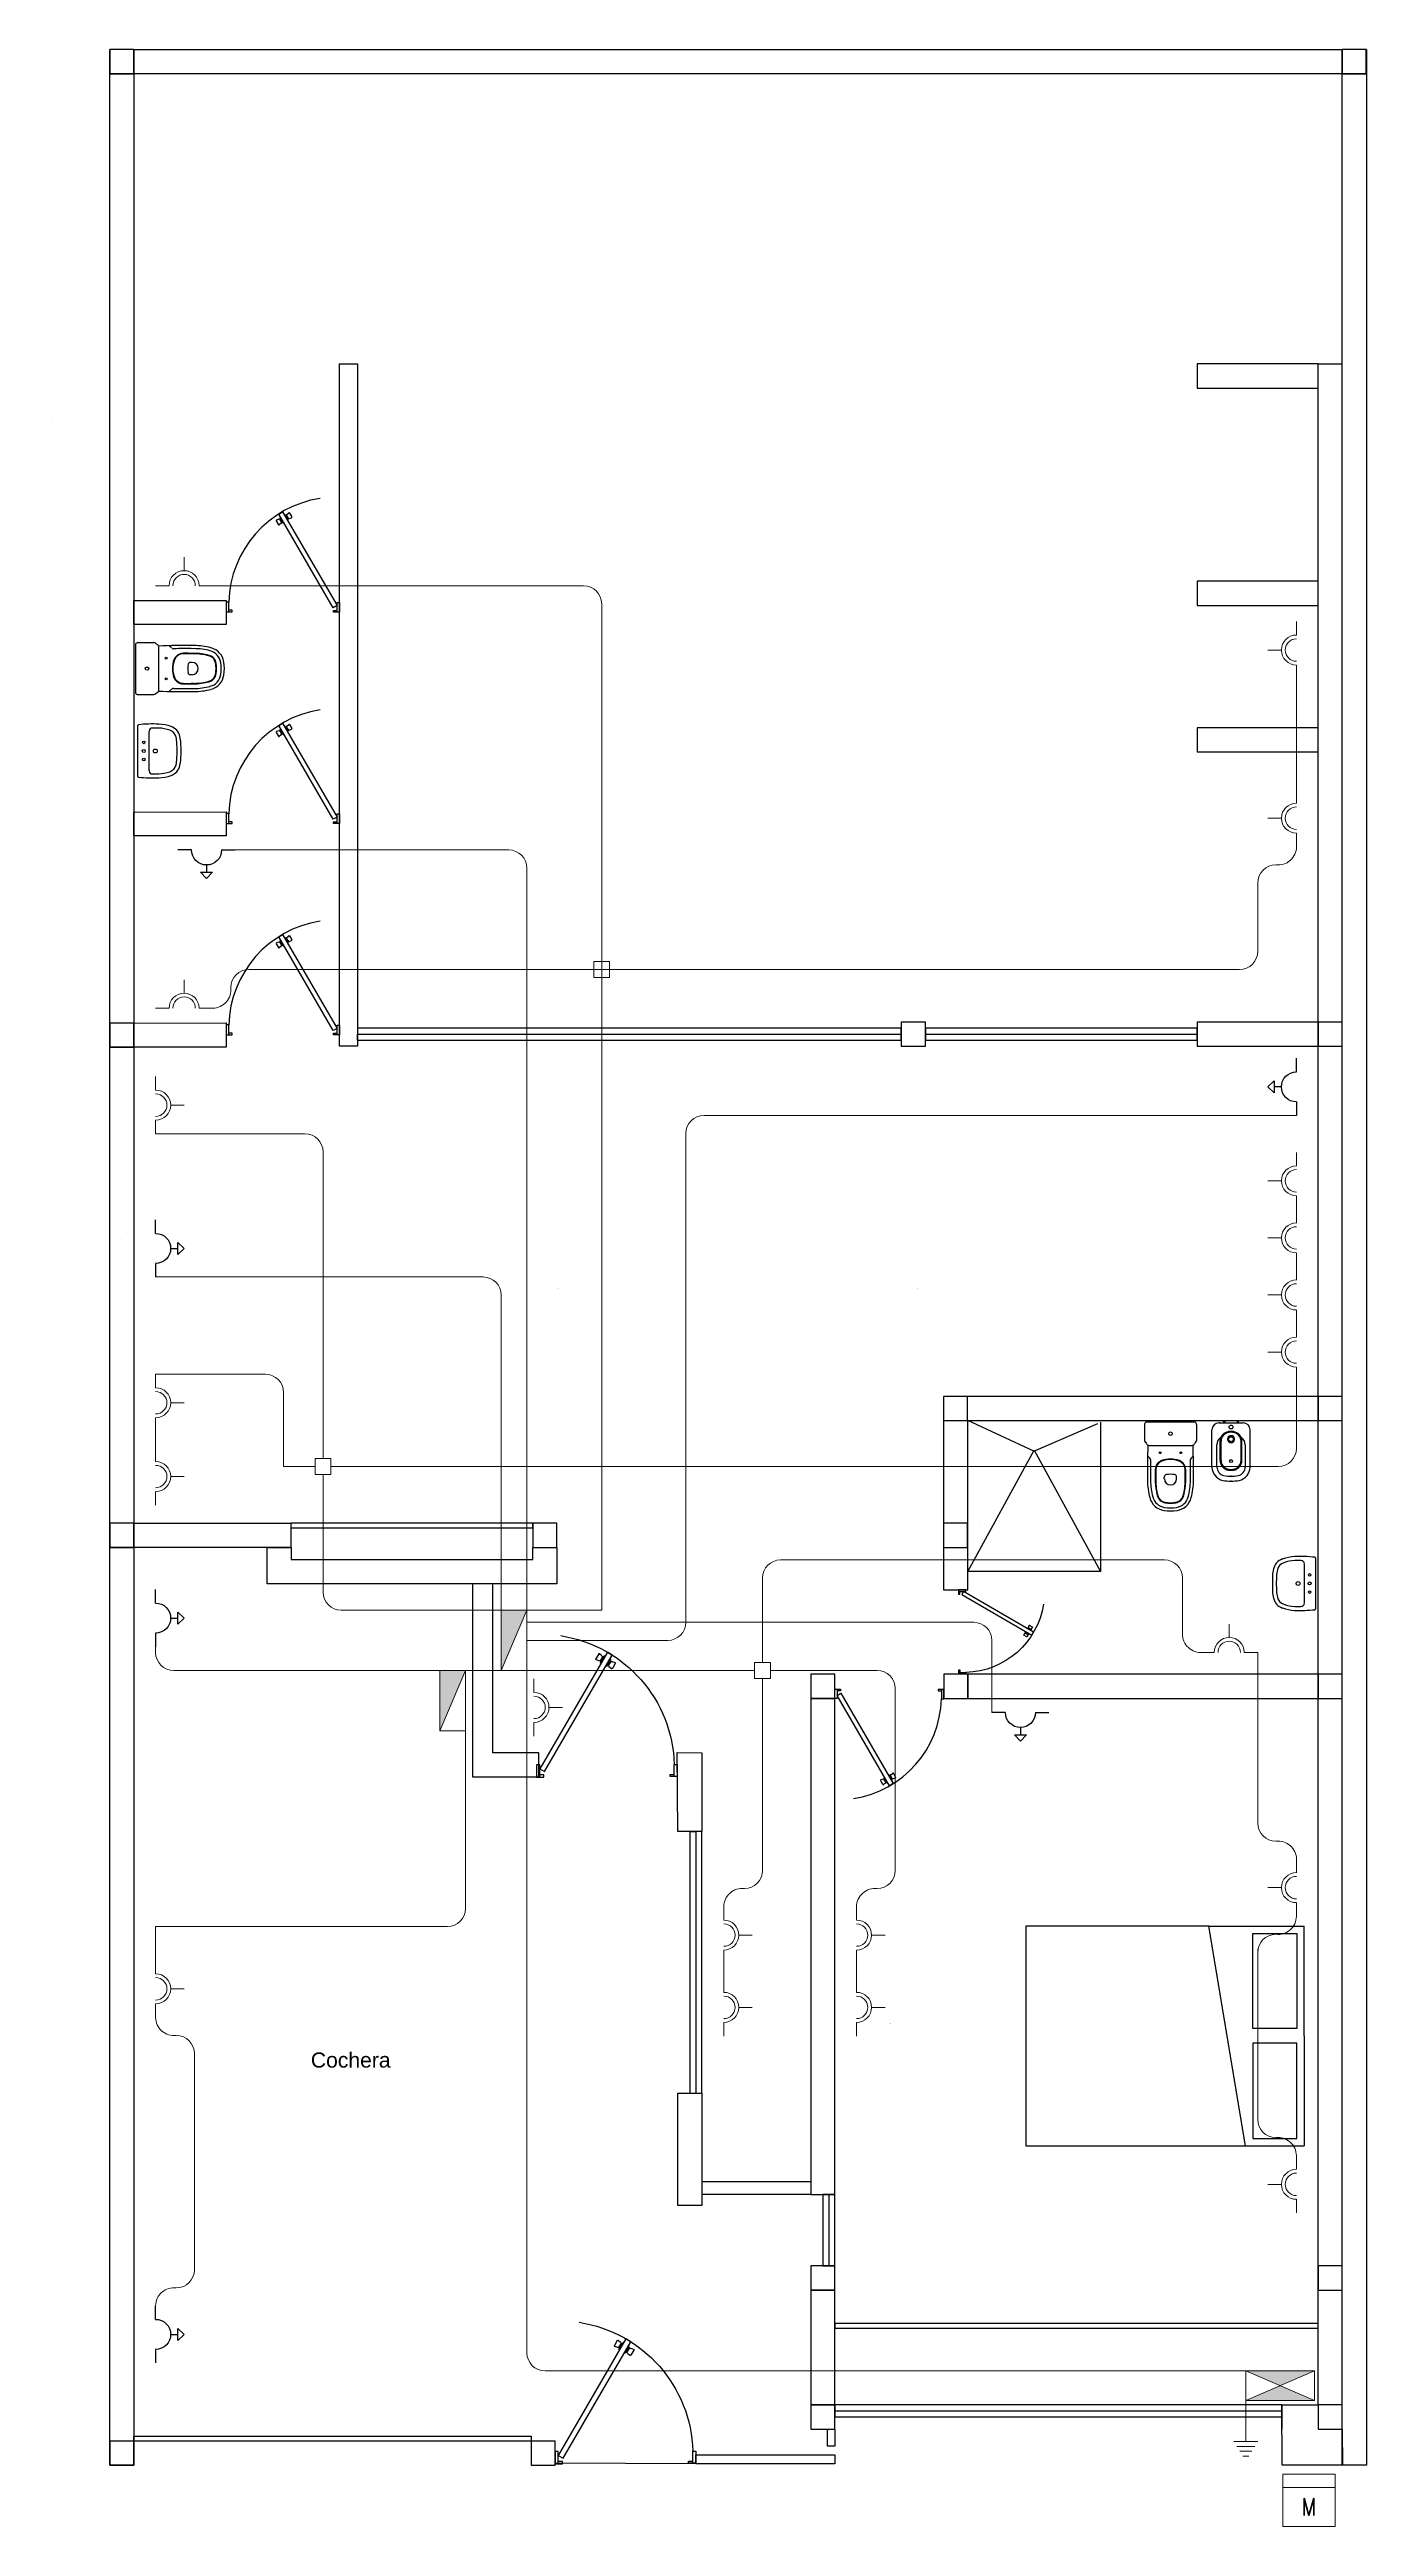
# Model space of a CAD drawing. Header units: millimetres. Extents: x 8199 to 54578, y -26210 to 18307.
# Drawn here: x 27338 to 38236, y -2200 to 18307 of the extents above; entities that cross this region are included whole.
import ezdxf

# ---------------------------------------------------------------- set-up
doc = ezdxf.new("R2010")
doc.units = ezdxf.units.MM
doc.header["$MEASUREMENT"] = 0
doc.layers.add('Aberturas', color=8, linetype='Continuous', plot=False, transparency=0.6)
doc.layers.add('Columnas', color=8, linetype='Continuous', plot=False, transparency=0.6)
doc.layers.add('AR-EQUIPAMIENTO', color=253, linetype='Continuous', transparency=0.7)
for name, color, linetype in [('AR-TEXTO1', 253, 'Continuous'), ('ELECT-TOMAS-ESPECIALES', 210, 'Continuous'), ('Paredes', 8, 'Continuous')]:
    doc.layers.add(name, color=color, linetype=linetype)
for name, color, linetype, lineweight in [('ELECT-CAÑERIA-TOMAS', 220, 'Continuous', 20), ('ELECT-FUERZA-MOTRIZ', 170, 'Continuous', 20), ('ELECT-TOMAS-COMUNES', 220, 'Continuous', 20)]:
    doc.layers.add(name, color=color, linetype=linetype, lineweight=lineweight)
doc.styles.add('Annotative', font='arial.ttf')
doc.styles.add('ESTILO 1', font='romans.shx', dxfattribs={"width": 0.8})
doc.styles.get("Standard").update_dxf_attribs({"font": 'arial.ttf'})
doc.dimstyles.get("Standard").update_dxf_attribs({"dimtxt": 0.18, "dimasz": 0.18, "dimexe": 0.18, "dimexo": 0.0625, "dimgap": 0.09, "dimtad": 0, "dimtih": 1, "dimtoh": 1, "dimdec": 4, "dimzin": 0, "dimdsep": 46, "dimtxsty": 'Standard', "dimcen": 0.09, "dimadec": 0, "dimazin": 0, "dimtfac": 1, "dimtdec": 4, "dimtofl": 0, "dimtmove": 0, "dimatfit": 3, "dimfxl": 1, "dimtolj": 1, "dimtzin": 0, "dimarcsym": 0})

# ---------------------------------------------------------------- blocks, each defined once
blk = doc.blocks.new('PUERTA 700mm')
for p, q in [((-60, 0), (0, 0)), ((-60, -15), (-60, 0)), ((0, 0), (0, -15)), ((-621, -352), (-41, -15)), ((-27, -39), (-607, -376)), ((0, -15), (-60, -15)), ((-41, -15), (-27, -39)), ((-11, -36), (-11, -15)), ((0, -36), (-11, -36)), ((0, -15), (0, -36)), ((-607, -376), (-621, -352)), ((-604, -325), (-614, -313)), ((-613, -309), (-589, -295)), ((-604, -342), (-604, -340)), ((-569, -318), (-602, -337)), ((-600, -329), (-578, -316)), ((-598, -335), (-600, -331)), ((-573, -320), (-598, -335)), ((-582, -319), (-595, -326)), ((-590, -366), (-588, -368)), ((-552, -348), (-585, -367)), ((-579, -311), (-584, -296)), ((-556, -351), (-581, -365)), ((-581, -365), (-579, -368)), ((-576, -369), (-555, -356)), ((-575, -317), (-573, -320)), ((-559, -359), (-572, -367)), ((-564, -319), (-566, -318)), ((-554, -354), (-556, -351)), ((-550, -343), (-550, -345)), ((-550, -360), (-540, -372)), ((-575, -375), (-570, -390)), ((-565, -391), (-541, -377)), ((-2, -685), (-62, -685)), ((-62, -685), (-62, -700)), ((-62, -700), (-2, -700)), ((-2, -664), (-12, -664)), ((-12, -664), (-12, -685)), ((-2, -685), (-2, -664)), ((-2, -700), (-2, -685))]:
    blk.add_line(p, q)
for centre, radius, start, end in [((-44, -17), 668, 188.8466, 268.4867), ((-611, -312), 3.5, 120.1262, 210.1262), ((-599, -320), 7, 221.6775, 300.1262), ((-601, -340), 3.5, 120.1262, 179.1377), ((-599, -331), 1.75, 120.1262, 210.1262), ((-587, -298), 3.5, 30.1262, 120.1262), ((-586, -364), 3.5, 241.1147, 300.1262), ((-586, -313), 7, 300.1262, 18.5749), ((-577, -368), 1.75, 210.1262, 300.1262), ((-577, -318), 1.75, 30.1262, 120.1262), ((-568, -373), 7, 120.1262, 198.5749), ((-568, -321), 3.5, 61.1147, 120.1262), ((-555, -365), 7, 41.6775, 120.1262), ((-555, -355), 1.75, 300.1262, 30.1262), ((-554, -345), 3.5, 300.1262, 359.1377), ((-567, -388), 3.5, 210.1262, 300.1262), ((-543, -374), 3.5, 300.1262, 30.1262)]:
    blk.add_arc(centre, radius, start, end)
blk = doc.blocks.new('*D49')
at = {"layer": 'Defpoints', "color": 0, "transparency": 16777216}
for p in [(27836, 5906), (27836, 5906), (27837, -1693)]:
    blk.add_point(p, dxfattribs=at)
at = {"layer": 'Paredes', "color": 0, "lineweight": -2, "transparency": 16777216}
for p, q in [((27836, 5906), (27835, 5906)), ((27836, 5906), (27836, 5906)), ((27837, -1692), (27837, 5906)), ((27837, 5906), (27837, 5906))]:
    blk.add_line(p, q, dxfattribs=at)
at = {"layer": 'Paredes', "color": 0, "transparency": 16777216}
for points in [[(27836, 5906), (27836, 5906), (27836, 5906)], [(27837, 5906), (27837, 5906), (27837, 5906)]]:
    blk.add_solid(points, dxfattribs=at)
at = {"layer": 'Paredes', "color": 0, "transparency": 16777216, "insert": (27836, 5906), "char_height": 0.18, "attachment_point": 5}
blk.add_mtext('\\A1;1.0435', dxfattribs=at)
blk = doc.blocks.new('Inodoro')
for p, q in [((151, 0), (-151, 0)), ((-160, -15), (-160, -113)), ((-154, -125), (-150, -130)), ((-131, -144), (131, -144)), ((154, -125), (150, -130)), ((160, -15), (160, -113)), ((-127, -223), (-141, -209)), ((127, -223), (141, -209)), ((-38, -350), (-38, -339)), ((38, -350), (38, -339))]:
    blk.add_line(p, q)
for centre, radius in [((0, -72), 10.8), ((0, -72), 10.8), ((-64, -189), 6), ((64, -189), 6)]:
    blk.add_circle(centre, radius)
for centre, radius, start, end in [((-144, -15), 16, 114.3099, 180), ((-145, -113), 15.2, 180, 235.0628), ((-131, -124), 20, 196.2152, 246.6224), ((4258, -306), 4400, 177.8638, 180.7095), ((-131, -124), 20, 246.6224, 270), ((131, -124), 20, 270, 293.3776), ((131, -124), 20, 293.3776, 343.7848), ((-4258, -306), 4400, 359.2905, 2.1362), ((144, -15), 16, 0, 65.6901), ((145, -113), 15.2, 304.9372, 0), ((-138, -235), 16, 359.0636, 45), ((4258, -306), 4381, 179.0636, 180.7095), ((-34, -294), 60, 109.984, 179.8352), ((4258, -306), 4352, 179.8352, 180.7095), ((-34, -294), 56.8, 109.984, 179.8352), ((4258, -306), 4349, 179.8352, 180.7095), ((0, -388), 160, 70.016, 109.984), ((0, -388), 157, 70.016, 109.984), ((34, -294), 56.8, 0.1648, 70.016), ((34, -294), 60, 0.1648, 70.016), ((-4258, -306), 4349, 359.2905, 0.1648), ((-4258, -306), 4352, 359.2905, 0.1648), ((138, -235), 16, 135, 180.9364), ((-4258, -306), 4381, 359.2905, 0.9364), ((298, -355), 440, 180.7095, 194.5395), ((298, -355), 421, 180.7095, 194.5395), ((298, -355), 392, 180.7095, 194.5395), ((298, -355), 389, 180.7095, 194.5395), ((-24, -439), 59.2, 194.5395, 261.1838), ((-24, -439), 56, 194.5395, 261.1838), ((-22, -339), 16, 99.7151, 180), ((0, -350), 37.6, 180, 270), ((0, -466), 144, 80.2849, 99.7151), ((0, -350), 37.6, 270, 0), ((22, -339), 16, 0, 80.2849), ((24, -439), 56, 278.8162, 345.4605), ((24, -439), 59.2, 278.8162, 345.4605), ((-298, -355), 389, 345.4605, 359.2905), ((-298, -355), 392, 345.4605, 359.2905), ((-298, -355), 421, 345.4605, 359.2905), ((-298, -355), 440, 345.4605, 359.2905), ((-24, -439), 107, 194.5395, 261.1838), ((-24, -439), 88, 194.5395, 261.1838), ((0, -284), 264, 261.1838, 278.8162), ((0, -284), 245, 261.1838, 278.8162), ((0, -284), 213, 261.1838, 278.8162), ((0, -284), 216, 261.1838, 278.8162), ((24, -439), 88, 278.8162, 345.4605), ((24, -439), 107, 278.8162, 345.4605)]:
    blk.add_arc(centre, radius, start, end)
blk = doc.blocks.new('Videt')
for p, q in [((-0.427, 0), (-0.427, 0)), ((-0.405, 0.175), (-0.229, 0.175)), ((-0.405, 0.13), (-0.2, 0.13)), ((-0.344, 0.1), (-0.169, 0.1)), ((-0.229, 0.175), (-0.065, 0.175)), ((0, 0.11), (0, -0.11)), ((-0.2, -0.13), (-0.405, -0.13)), ((-0.405, -0.175), (-0.065, -0.175)), ((-0.344, -0.1), (-0.169, -0.1))]:
    blk.add_line(p, q)
at = {"color": 252}
for p, q in [((-0.344, 0.092), (-0.169, 0.092)), ((-0.344, -0.092), (-0.169, -0.092))]:
    blk.add_line(p, q, dxfattribs=at)
for points in [[(0, 0.07), (0, 0.055), (0.02, 0.055), (0.02, 0.07)], [(0, -0.055), (0, -0.07), (0.02, -0.07), (0.02, -0.055)]]:
    blk.add_lwpolyline(points, close=True)
for centre, radius in [((-0.35, 0), 0.013), ((-0.038, 0), 0.0175)]:
    blk.add_circle(centre, radius)
blk.add_circle((-0.15, 0), 0.0225, dxfattribs=at)
for centre, radius, start, end in [((-0.158, 0), 0.377, 168.5558, 191.4442), ((-0.405, 0.05), 0.125, 90, 168.5558), ((-0.158, 0), 0.332, 168.5558, 191.4442), ((-0.405, 0.05), 0.08, 90, 168.5558), ((-0.27, 0), 0.165, 172.3377, 180), ((-0.27, 0), 0.165, 180, 187.6623), ((-0.344, 0.01), 0.09, 90, 172.3377), ((-0.2, 0.05), 0.08, 31.8445, 90), ((-0.15, 0), 0.0325, 22.6199, 337.3801), ((-0.169, 0.01), 0.09, 7.6623, 90), ((-0.15, 0), 0.0325, 337.3801, 22.6199), ((-0.243, 0), 0.165, 0, 7.6623), ((-0.243, 0), 0.165, 352.3377, 0), ((-0.065, 0.11), 0.065, 0, 90), ((-0.405, -0.05), 0.125, 191.4442, 270), ((-0.405, -0.05), 0.08, 191.4442, 270), ((-0.344, -0.01), 0.09, 187.6623, 270), ((-0.2, -0.05), 0.08, 270, 328.1555), ((-0.169, -0.01), 0.09, 270, 352.3377), ((-0.065, -0.11), 0.065, 270, 0)]:
    blk.add_arc(centre, radius, start, end)
for centre, radius, start, end in [((-0.27, 0), 0.157, 172.3377, 180), ((-0.27, 0), 0.157, 180, 187.6623), ((-0.344, 0.01), 0.082, 90, 172.3377), ((-0.169, 0.01), 0.082, 7.6623, 90), ((-0.243, 0), 0.157, 0, 7.6623), ((-0.243, 0), 0.157, 352.3377, 0), ((-0.344, -0.01), 0.082, 187.6623, 270), ((-0.169, -0.01), 0.082, 270, 352.3377)]:
    blk.add_arc(centre, radius, start, end, dxfattribs=at)
for p in [(-0.535, 0), (-0.49, 0), (0, 0.11)]:
    blk.add_point(p)
blk = doc.blocks.new('Bacha')
for p, q in [((237, 0), (-237, 0)), ((-165, 104), (165, 104))]:
    blk.add_line(p, q)
for centre, radius in [((-80, 56), 12), ((0, 164), 18.4), ((0, 56), 14), ((80, 56), 12)]:
    blk.add_circle(centre, radius)
for centre, radius, start, end in [((149, 178), 400, 160.6594, 177.307), ((-108, 268), 128, 102.5571, 160.6594), ((149, 178), 363, 160.6594, 177.307), ((-108, 268), 91.2, 102.5571, 160.6594), ((-49, 3), 400, 93.5018, 102.5571), ((-49, 3), 363, 93.5018, 102.5571), ((0, -796), 1200, 86.4982, 93.5018), ((0, -796), 1163, 86.4982, 93.5018), ((49, 3), 363, 77.4429, 86.4982), ((49, 3), 400, 77.4429, 86.4982), ((108, 268), 91.2, 19.3406, 77.4429), ((108, 268), 128, 19.3406, 77.4429), ((-149, 178), 363, 2.693, 19.3406), ((-149, 178), 400, 2.693, 19.3406), ((948, 140), 1200, 177.307, 186.3738), ((-237, 8), 8, 186.3738, 270), ((949, 177), 1163, 179.102, 181.9766), ((-182, 137), 32, 180.3005, 264.4063), ((-165, 304), 200, 264.4063, 270), ((165, 304), 200, 270, 275.5937), ((182, 137), 32, 275.5937, 359.6995), ((-949, 177), 1163, 358.0234, 0.898), ((237, 8), 8, 270, 353.6262), ((-948, 140), 1200, 353.6262, 2.693)]:
    blk.add_arc(centre, radius, start, end)
blk = doc.blocks.new('cama 2 plazas')
for points in [[(-1.275, -0.75), (-1.275, 0)], [(-0.625, 0), (0.625, 0), (0.625, -1.5), (-1.275, -1.5)], [(-0.625, 0), (-1.275, 0)], [(-0.875, -1.5), (-0.625, 0)], [(-1.275, -0.75), (-1.275, -1.5)], [(-1.275, -1.5), (-1.275, -1.5)]]:
    blk.add_lwpolyline(points)
for points in [[(-1.225, -0.7), (-0.925, -0.7), (-0.925, -0.05), (-1.225, -0.05)], [(-1.225, -0.8), (-0.925, -0.8), (-0.925, -1.45), (-1.225, -1.45)]]:
    blk.add_lwpolyline(points, close=True)
blk = doc.blocks.new('Tablero Seccional')
h = blk.add_hatch(color=256)
h.dxf.hatch_style = 1
h.paths.add_polyline_path([(0, -87.5), (112.5, 175), (0, 175)])
blk.add_line((0, -87.5), (112.5, 175))
blk.add_lwpolyline([(0, -87.5), (0, 175), (112.5, 175), (112.5, -87.5), (0, -87.5)])
blk = doc.blocks.new('Medidor')
blk.add_line((0, 4.5), (6, 4.5))
blk.add_lwpolyline([(0, 6), (6, 6), (6, 0), (0, 0)], close=True)
at = {"insert": (3, 2.25), "char_height": 2, "width": 2.8296, "attachment_point": 5, "style": 'ESTILO 1'}
blk.add_mtext('M', dxfattribs=at)
blk = doc.blocks.new('Tablero Principal')
h = blk.add_hatch(color=256)
h.dxf.hatch_style = 1
h.paths.add_polyline_path([(0, -75), (175, 0), (-175, 0)])
h.paths.add_polyline_path([(175, -150), (0, -75), (-175, -150)])
for p, q in [((-175, -150), (175, 0)), ((-175, 0), (175, -150))]:
    blk.add_line(p, q)
blk.add_lwpolyline([(-175, 0), (175, 0), (175, -150), (-175, -150), (-175, 0)])
blk = doc.blocks.new('Toma doble')
at = {"linetype": 'ByBlock'}
for p, q in [((270.724, 224.908), (270.724, 224.969)), ((270.657, 224.841), (270.596, 224.841)), ((270.792, 224.841), (270.853, 224.841))]:
    blk.add_line(p, q, dxfattribs=at)
for radius in [0.0675, 0.0506]:
    blk.add_arc((270.724, 224.841), radius, 0, 180, dxfattribs=at)
blk = doc.blocks.new('Toma especial')
at = {"linetype": 'ByBlock'}
for p, q in [((-6.5, -29.7), (-6.5, 0.8)), ((-6.5, -97.2), (-6.5, -127.7)), ((27.2, -63.5), (43.4, -63.5))]:
    blk.add_line(p, q, dxfattribs=at)
for p, q in [((57.7, -63.5), (43.4, -50.1)), ((43.4, -50.1), (43.4, -76.9)), ((57.7, -63.5), (43.4, -76.9))]:
    blk.add_line(p, q)
blk.add_arc((-6.5, -63.5), 33.8, 270, 90, dxfattribs=at)
blk = doc.blocks.new('Caja de derivación')
for p, q in [((-0.625, 3.875), (-0.625, 2.375)), ((-2.5, 2), (-1, 2)), ((-0.25, 2), (1.25, 2))]:
    blk.add_line(p, q)
blk.add_lwpolyline([(-1, 2.375), (-0.25, 2.375), (-0.25, 1.625), (-1, 1.625)], close=True)
blk = doc.blocks.new('Puesta a tierra')
for p, q in [((0, 0), (0, -120)), ((-100, -120), (100, -120)), ((-75, -160), (75, -160)), ((-50, -200), (50, -200)), ((-25, -240), (25, -240))]:
    blk.add_line(p, q)

msp = doc.modelspace()

# ---------------------------------------------------------------- linework, layer by layer
at = {"layer": 'Aberturas'}
msp.add_line((32686.17578, -1679.83241), (31522.43327, -1676.86888), dxfattribs=at)
for points in [[(29886.67612, 10105.82438), (34386.46514, 10105.82438), (34386.46514, 10206.00756), (29886.67612, 10206.00756), (29886.67612, 10105.82438), (29886.67612, 10155.91597), (34386.46514, 10155.91597)], [(34585.42166, 10105.82438), (36836.01609, 10105.82438), (36836.01609, 10206.00756), (34585.42166, 10206.00756), (34585.42166, 10105.82438), (34585.42166, 10155.91597), (36836.01609, 10155.91597)], [(32636.7866, 3553.69004), (32636.7866, 1386.34578), (32736.96978, 1386.34578), (32736.96978, 3553.69004), (32636.7866, 3553.69004), (32686.87819, 3553.69004), (32686.87819, 1386.34578)], [(33735.9769, 549.60452), (33735.9769, -43.03555), (33836.16008, -43.03555), (33836.16008, 549.60452), (33735.9769, 549.60452), (33786.06849, 549.60452), (33786.06849, -43.03555)], [(33836.16008, -1293.21303), (37536.17627, -1293.21303), (37536.17627, -1193.02985), (33836.16008, -1193.02985), (33836.16008, -1293.21303), (33836.16008, -1243.12144), (37536.17627, -1243.12144)], [(28035.76092, -1492.16455), (28035.76092, -1451.24938), (31323.47297, -1451.24938), (31323.47297, -1492.16455), (28035.76092, -1492.16455)]]:
    msp.add_lwpolyline(points, dxfattribs=at)
at = {"layer": 'Columnas'}
for p, q in [((28034.71745, 18107.10273), (27834.71745, 18107.10273)), ((38234.71745, 18107.10273), (38034.71745, 18107.10273)), ((31536.53783, 6105.88248), (31336.53783, 6105.88248)), ((31336.53783, 6105.88248), (31336.53783, 5905.88248)), ((31536.53783, 5905.88248), (31536.53783, 6105.88248)), ((28035.76092, 5905.88248), (27835.76092, 5905.88248)), ((31336.53783, 5905.88248), (31536.53783, 5905.88248)), ((33836.16008, -1534.49956), (33776.89707, -1534.49956)), ((32686.17578, -1679.83241), (32658.61563, -1679.76222))]:
    msp.add_line(p, q, dxfattribs=at)
for points in [[(27835.76092, 18107.10273), (28034.71745, 18107.10273), (28034.71745, 18307.46909), (27835.76092, 18307.46909)], [(38035.76092, 18107.10273), (38234.71745, 18107.10273), (38234.71745, 18307.46909), (38035.76092, 18307.46909)], [(34386.46514, 10055.7328), (34585.42166, 10055.7328), (34585.42166, 10256.09915), (34386.46514, 10256.09915)], [(37836.44804, 10055.7328), (38035.40457, 10055.7328), (38035.40457, 10256.09915), (37836.44804, 10256.09915)], [(34736.40385, 6955.6886), (34935.36037, 6955.6886), (34935.36037, 7156.05496), (34736.40385, 7156.05496)], [(37836.44804, 6955.6886), (38035.40457, 6955.6886), (38035.40457, 7156.05496), (37836.44804, 7156.05496)], [(27836.8044, 5905.88248), (28035.76092, 5905.88248), (28035.76092, 6106.24883), (27836.8044, 6106.24883)], [(34736.40385, 5905.88248), (34935.36037, 5905.88248), (34935.36037, 6106.24883), (34736.40385, 6106.24883)], [(33637.20355, 4655.71), (33836.16008, 4655.71), (33836.16008, 4856.07635), (33637.20355, 4856.07635)], [(34737.81368, 4655.71), (34936.77021, 4655.71), (34936.77021, 4856.07635), (34737.81368, 4856.07635)], [(37836.44804, 4655.71), (38035.40457, 4655.71), (38035.40457, 4856.07635), (37836.44804, 4856.07635)], [(37836.44804, -243.40191), (38035.40457, -243.40191), (38035.40457, -43.03555), (37836.44804, -43.03555)]]:
    msp.add_lwpolyline(points, close=True, dxfattribs=at)
at = {"layer": 'ELECT-CAÑERIA-TOMAS'}
for p, q in [((28688.30936, 13868.29719), (31757.13161, 13868.29719)), ((31907.13161, 5385.54361), (31907.13161, 13718.29719)), ((37656.70647, 13098.79998), (37657.03099, 12179.2322)), ((28873.70967, 11680.66949), (31138.61559, 11680.66949)), ((31288.61559, 11530.66949), (31288.61559, 5385.54361)), ((37336.16778, 11407.10792), (37336.16778, 10841.28973)), ((28987.41265, 10691.28973), (37186.16778, 10691.28973)), ((32753.97868, 9482.72306), (37656.70647, 9482.72306)), ((28215.72877, 9331.1215), (29451.51198, 9331.1215)), ((32603.97868, 5286.30027), (32603.97868, 9332.72306)), ((29601.51198, 6641.65971), (29601.51198, 9181.1215)), ((28215.72877, 8145.19752), (30924.97844, 8145.19752)), ((31074.97844, 7995.19752), (31074.97844, 5385.54361)), ((28215.72877, 7339.6736), (29125.00652, 7339.6736)), ((29275.00652, 6576.35861), (29275.00652, 7189.6736)), ((37655.99731, 6726.25561), (37656.38195, 7286.38023)), ((28215.72877, 6727.98943), (28215.72877, 6867.09301)), ((29928.01745, 6576.35861), (37505.99734, 6576.35861)), ((29601.51198, 5535.54361), (29601.51198, 6511.05752)), ((33387.88741, 5802.43417), (36564.48402, 5802.43417)), ((33237.88741, 4952.35803), (33237.88741, 5652.43417)), ((36714.48402, 5169.23701), (36714.48402, 5652.43417)), ((31074.97844, 5385.54361), (29751.51198, 5385.54361)), ((31288.61559, 5385.54361), (31907.13161, 5385.54361)), ((31288.61559, 5286.0497), (34985.65211, 5286.0497)), ((31288.61559, 5136.30027), (32453.97868, 5136.30027)), ((35135.65211, 5136.0497), (35135.65211, 4539.43215)), ((28215.72877, 5084.15949), (28215.72877, 5037.05694)), ((37336.16778, 5035.81793), (37336.16778, 3623.82998)), ((30566.59319, 4887.05694), (28365.72877, 4887.05694)), ((31288.61559, 4887.05694), (33087.88741, 4887.05694)), ((33237.88741, 4737.05694), (33237.88741, 3231.17124)), ((33564.39287, 4887.05694), (34187.0777, 4887.05694)), ((34337.0777, 4737.05694), (34337.0777, 3231.17124)), ((30780.23033, 4388.57026), (30780.23033, 2917.2132)), ((30630.23033, 2767.2132), (28215.72877, 2767.2132)), ((28215.72877, 2487.23973), (28215.72877, 2767.2132)), ((37335.84326, 2581.15256), (37335.84326, 1169.16462)), ((32916.93763, 2333.65356), (32916.93763, 2459.48736)), ((34016.12792, 2459.48736), (34016.12792, 2333.65356)), ((28536.67855, 1715.55586), (28536.67855, -73.95069))]:
    msp.add_line(p, q, dxfattribs=at)
for centre, radius, start, end in [((31757.13161, 13718.29719), 150, 0, 90), ((37504.68205, 11708.18902), 152.0322, 262.92695978, 359.420634112), ((31138.61559, 11530.66949), 150, 0, 90), ((37486.16764, 11407.31393), 150, 90.07869015, 180.07869015), ((28987.41265, 10541.28973), 150, 90, 180), ((37186.16778, 10841.28973), 150, 270, 0), ((28686.56327, 10522.36212), 152.0322, 270.658056038, 7.15173037), ((32753.97868, 9332.72306), 150, 90, 180), ((29451.51198, 9181.1215), 150, 0, 90), ((30924.97844, 7995.19752), 150, 0, 90), ((29125.00652, 7189.6736), 150, 0, 90), ((37505.99734, 6726.35861), 150, 270, 359.960654925), ((33387.88741, 5652.43417), 150, 90, 180), ((36564.48402, 5652.43417), 150, 0, 90), ((29751.51198, 5535.54361), 150, 180, 270), ((32453.97868, 5286.30027), 150, 270, 0), ((34985.65211, 5136.0497), 150, 0, 90), ((36865.33339, 5188.16462), 152.0322, 172.84826963, 269.341943962), ((28365.72877, 5037.05694), 150, 180, 270), ((34187.0777, 4737.05694), 150, 0, 90), ((37486.16764, 3624.03599), 150, 179.92130985, 269.92130985), ((37504.68205, 3323.1609), 152.0322, 0.579365888, 97.07304022), ((33068.9598, 2930.32186), 152.0322, 82.84826963, 179.341943962), ((33087.88741, 3231.17124), 150, 270, 0), ((34168.15009, 2930.32186), 152.0322, 82.84826963, 179.341943962), ((34187.0777, 3231.17124), 150, 270, 0), ((30630.23033, 2917.2132), 150, 270, 0), ((37485.84312, 2552.77994), 150, 90.07869015, 180.07869015), ((37504.35752, 2853.65502), 152.0322, 262.92695978, 359.420634112), ((28367.75094, 2016.40523), 152.0322, 180.658056038, 277.15173037), ((28386.67855, 1715.55586), 150, 0, 90), ((37485.84312, 1169.37063), 150, 179.92130985, 269.92130985), ((37504.35752, 868.49554), 152.0322, 0.579365888, 97.07304022), ((28386.67855, -73.95069), 150, 270, 0), ((28367.75094, -374.80006), 152.0322, 82.84826963, 179.341943962)]:
    msp.add_arc(centre, radius, start, end, dxfattribs=at)
at = {"layer": 'ELECT-FUERZA-MOTRIZ'}
for p, q in [((30780.23033, 4887.05694), (31074.97844, 4887.05694)), ((31288.61559, 4887.05694), (31288.61559, -762.34242)), ((37238.15558, -912.34242), (31438.61559, -912.34242)), ((37238.15558, -1155.68454), (37238.15558, -1376.91232))]:
    msp.add_line(p, q, dxfattribs=at)
msp.add_arc((31438.61559, -762.34242), 150, 180, 270, dxfattribs=at)
at = {"layer": 'Paredes'}
for p, q in [((27835.76092, -1692.53091), (27835.76092, 18307.46909)), ((28035.76092, 18307.46909), (27835.76092, 18307.46909)), ((28034.71745, 18307.46909), (38035.76092, 18307.46909)), ((28034.71745, 18107.10273), (28035.76092, 18307.46909)), ((28035.76092, 18307.46909), (28035.76092, -1692.53091)), ((38035.76092, -1692.53091), (38035.76092, 18307.46909)), ((38235.76092, 18307.46909), (38035.76092, 18307.46909)), ((38035.76092, 18307.46909), (38035.76092, 18107.10273)), ((38235.76092, 18307.46909), (38235.76092, -1692.53091)), ((38035.76092, 18107.10273), (28034.71745, 18107.10273)), ((37836.44804, -1193.02985), (37836.44804, 15705.50612)), ((37836.44804, 15705.50612), (38035.76092, 15705.50612)), ((28035.76092, 10047.26379), (27835.76092, 10047.26379)), ((35482.83577, 6703.1184), (34936.77021, 6955.6886)), ((35482.83577, 6703.1184), (36011.97333, 6933.11126)), ((36035.9605, 6944.39993), (36035.9605, 5705.51612)), ((34936.77021, 5705.51612), (35487.07527, 6710.16757)), ((35487.07527, 6710.16757), (36035.9605, 5705.51612)), ((36035.9605, 5705.51612), (34936.77021, 5705.51612)), ((33776.89707, -1393.39621), (33836.16008, -1393.39621)), ((33776.89707, -1534.49956), (33776.89707, -1393.39621)), ((33836.16008, -1393.39621), (33836.16008, -1534.49956)), ((28035.76092, -1692.53091), (27835.76092, -1692.53091)), ((38235.76092, -1692.53091), (38035.76092, -1692.53091))]:
    msp.add_line(p, q, dxfattribs=at)
for points in [[(29737.11376, 15705.50612), (29886.67612, 15705.50612), (29886.67612, 10055.7328), (29737.11376, 10055.7328), (29737.11376, 15705.50612)], [(37836.44804, 15705.50612), (36836.01609, 15705.50612), (36836.01609, 15505.13977), (37836.44804, 15505.13977), (37836.44804, 15705.50612)], [(28035.76092, 13745.58739), (28800.54068, 13746.99723), (28800.54068, 13548.0407), (28035.76092, 13548.0407), (28035.76092, 13745.58739)], [(37836.44804, 13905.02858), (36836.01609, 13905.02858), (36836.01609, 13704.66222), (37836.44804, 13704.66222), (37836.44804, 13905.02858)], [(37836.44804, 12692.99659), (36836.01609, 12692.99659), (36836.01609, 12492.63023), (37836.44804, 12492.63023), (37836.44804, 12692.99659)], [(28035.76092, 11994.49402), (28800.54068, 11995.90386), (28800.54068, 11796.94733), (28035.76092, 11796.94733), (28035.76092, 11994.49402)], [(37836.44804, 10256.09915), (36836.01609, 10256.09915), (36836.01609, 10055.7328), (37836.44804, 10055.7328), (37836.44804, 10256.09915)], [(28035.76092, 10246.92523), (28800.54068, 10248.33507), (28800.54068, 10047.26379), (28035.76092, 10047.26379), (28035.76092, 10244.81048)], [(37836.44804, 7156.05496), (34736.40385, 7156.05496), (34736.40385, 5555.94377), (34936.77021, 5555.94377), (34936.77021, 6955.6886), (37836.44804, 6955.6886), (37836.44804, 7156.05496)], [(28035.76092, 6106.24883), (29335.69393, 6106.24883), (29335.69393, 5905.88248), (28035.76092, 5905.88248), (28035.76092, 6096.37)], [(29335.69393, 6105.88248), (29335.69393, 6069.18681), (31336.53783, 6069.18681), (31336.53783, 6105.88248), (29335.69393, 6105.88248)], [(30836.66042, 5605.33794), (29137.78089, 5605.33794), (29137.78089, 5905.88248), (29336.73741, 5905.88248), (29336.73741, 5805.7043), (31337.58131, 5805.7043), (31337.58131, 5905.88248), (31536.53783, 5905.88248), (31536.53783, 5605.33794), (30836.66042, 5605.33794), (30836.66042, 4006.63659), (31386.96548, 4006.63659), (31386.96548, 4205.58311), (31007.40027, 4205.58311), (31007.40027, 5605.33794)], [(37836.44804, 4856.07635), (34936.77021, 4856.07635), (34936.77021, 4655.71), (37836.44804, 4655.71), (37836.44804, 4856.07635)], [(33836.16008, 4655.71), (33637.20355, 4655.71), (33637.20355, 549.60452), (33836.16008, 549.60452), (33836.16008, 4655.71)], [(32530.95409, 4207.00295), (32736.96978, 4205.58311), (32736.96978, 3553.69004), (32536.60342, 3553.69004), (32530.95409, 4207.00295)], [(32736.96978, 656.84186), (33637.20355, 656.84186), (33637.20355, 549.60452), (32736.96978, 549.60452), (32736.96978, 456.47551), (32536.60342, 456.47551), (32536.60342, 1386.34578), (32736.96978, 1386.34578), (32736.96978, 549.60452)], [(33637.20355, -1193.02985), (33836.16008, -1193.02985), (33836.16008, -243.40191), (33637.20355, -243.40191), (33637.20355, -1193.02985)], [(33837.56991, -519.95927), (33837.56991, -556.65494), (37836.44804, -556.65494), (37836.44804, -519.95927), (33837.56991, -519.95927)], [(37535.89351, -1193.02985), (37836.44804, -1193.02985), (37836.44804, -1393.39621), (38033.98473, -1393.39621), (38036.8144, -1692.53091), (37538.71318, -1692.53091), (37535.89351, -1193.02985), (37535.89351, -1193.02985), (37536.34113, -1372.50881), (37535.89351, -1393.39621)]]:
    msp.add_lwpolyline(points, dxfattribs=at)
for points in [[(27836.8044, 10047.26379), (28035.76092, 10047.26379), (28035.76092, 10247.63015), (27836.8044, 10247.63015)], [(33637.20355, -243.40191), (33836.16008, -243.40191), (33836.16008, -43.03555), (33637.20355, -43.03555)], [(33637.20355, -1393.39621), (33836.16008, -1393.39621), (33836.16008, -1193.02985), (33637.20355, -1193.02985)], [(37836.44804, -1393.39621), (38035.40457, -1393.39621), (38035.40457, -1193.02985), (37836.44804, -1193.02985)], [(27836.8044, -1692.53091), (28035.76092, -1692.53091), (28035.76092, -1492.16455), (27836.8044, -1492.16455)], [(31323.47297, -1692.53091), (31522.4295, -1692.53091), (31522.4295, -1492.16455), (31323.47297, -1492.16455)], [(32686.17578, -1606.46107), (33836.16008, -1606.46107), (33836.16008, -1679.83241), (32686.17578, -1679.83241)]]:
    msp.add_lwpolyline(points, close=True, dxfattribs=at)

# ---------------------------------------------------------------- block references
at = {"layer": 'Aberturas'}
for p, xscale, yscale, zscale, rotation in [((29737.11073, 13649.36711), 1.337904416826023, 1.337904416826023, 1.337904416826023, 270), ((29737.11073, 11898.27374), 1.337904416826023, 1.337904416826023, 1.337904416826023, 270), ((29737.11073, 10148.5902), 1.337904416826023, 1.337904416826023, 1.337904416826023, 270), ((31368.95567, 4005.30944), -1.662423692601597, 1.662423692601597, 1.662423692601597, 90), ((33836.163, 4732.99086), 1.288021576247387, 1.288021576247387, 1.288021576247387, 90.00000000000001), ((31522.43327, -1679.83241), -1.662423692601597, 1.662423692601597, 1.662423692601597, 90)]:
    msp.add_blockref('PUERTA 700mm', p, dxfattribs=dict(at, xscale=xscale, yscale=yscale, zscale=zscale, rotation=rotation))
at = {"layer": 'Aberturas', "xscale": -0.9997679008764572, "yscale": 0.9997679008764572, "zscale": 0.9997679008764572}
msp.add_blockref('PUERTA 700mm', (34859.48934, 5555.9415), dxfattribs=at)
at = {"layer": 'AR-EQUIPAMIENTO'}
for name, p, xscale, yscale, zscale, rotation in [('Inodoro', (28048.21983, 13182.2557), 1.343921254130209, 1.343921254130209, 1.343921254130209, 90), ('Bacha', (28067.81597, 12499.99676), 0.8872781536111058, 0.8872781536111058, 0.8872781536111058, 270), ('Videt', (37115.20253, 6936.96865), 901.6158158954761, 901.6158158954761, 901.6158158954761, 90), ('Bacha', (37815.46897, 5607.38018), 0.8872781536111058, 0.8872781536111058, 0.8872781536111058, 90)]:
    msp.add_blockref(name, p, dxfattribs=dict(at, xscale=xscale, yscale=yscale, zscale=zscale, rotation=rotation))
for name, p, xscale, yscale, zscale in [('Inodoro', (36614.16452, 6944.39993), 1.343921254130209, 1.343921254130209, 1.343921254130209), ('cama 2 plazas', (36174.50035, 2771.11826), -1213.390639092717, 1213.390639092717, 1213.390639092717)]:
    msp.add_blockref(name, p, dxfattribs=dict(at, xscale=xscale, yscale=yscale, zscale=zscale))
at = {"layer": 'ELECT-FUERZA-MOTRIZ', "xscale": 174.1362478163792, "yscale": 174.1362478163792, "zscale": 174.1362478163792, "rotation": 180}
for p in [(31798.29645, 11039.56222), (29492.67683, 6924.63111), (33129.05225, 5235.32943)]:
    msp.add_blockref('Caja de derivación', p, dxfattribs=at)
at = {"layer": 'ELECT-FUERZA-MOTRIZ'}
for name, p, xscale, yscale, zscale in [('Tablero Seccional', (31074.97844, 5053.21916), 1.898996847333348, 1.898996847333348, 1.898996847333348), ('Tablero Seccional', (30566.59319, 4554.73249), 1.898996847333348, 1.898996847333348, 1.898996847333348), ('Tablero Principal', (37522.05472, -912.34242), 1.622280833234199, 1.622280833234199, 1.622280833234199), ('Medidor', (37544.52207, -2199.66286), 71.96898961979244, 71.96898961979244, 71.96898961979244)]:
    msp.add_blockref(name, p, dxfattribs=dict(at, xscale=xscale, yscale=yscale, zscale=zscale))
msp.add_blockref('Puesta a tierra', (37238.15558, -1376.91232), dxfattribs=at)
at = {"layer": 'ELECT-TOMAS-COMUNES', "xscale": 1839.645203246165, "yscale": 1839.645203246165, "zscale": 1839.645203246165}
for p in [(-469584.85448, -399759.05395), (-469584.85448, -403257.01119)]:
    msp.add_blockref('Toma doble', p, dxfattribs=at)
at = {"layer": 'ELECT-TOMAS-COMUNES', "yscale": 1839.645203246165, "zscale": 1839.645203246165}
for p, xscale, rotation in [((451626.12479, 511087.808), -1839.645203246165, 89.96065492491891), ((451626.12479, 509695.65974), -1839.645203246165, 89.96065492491891), ((-385411.62237, 507604.28534), 1839.645203246165, 270), ((451626.12479, 506693.12969), -1839.645203246165, 89.96065492491891), ((451626.12479, 506220.54921), -1839.645203246165, 89.96065492491891), ((451625.80027, 505747.96873), -1839.645203246165, 89.96065492491891), ((451625.80027, 505275.38825), -1839.645203246165, 89.96065492491891), ((-385411.62237, 505140.25685), 1839.645203246165, 270), ((-385411.62237, 504528.57268), 1839.645203246165, 270), ((534852.59533, -408933.27587), -1839.645203246165, 359.9606549249189), ((-382280.84579, 502617.85017), 1839.645203246165, 270), ((451625.80027, 500841.12575), -1839.645203246165, 89.96065492491891), ((-380710.41351, 500732.6512), 1839.645203246165, 270), ((-379611.22322, 500732.6512), 1839.645203246165, 270), ((-385411.62237, 500287.82298), 1839.645203246165, 270), ((-380710.41351, 500134.23681), 1839.645203246165, 270), ((-379611.22322, 500134.23681), 1839.645203246165, 270), ((451625.80027, -497118.97518), 1839.645203246165, 90.03934507508107)]:
    msp.add_blockref('Toma doble', p, dxfattribs=dict(at, xscale=xscale, rotation=rotation))
at = {"layer": 'ELECT-TOMAS-ESPECIALES', "xscale": -3.680826377027813, "yscale": 3.680826377027813, "zscale": 3.680826377027813}
for p, rotation in [((28403.6938, 11656.69961), 90.00000000002655), ((37632.73659, 9952.73893), 2.653877118063975e-11), ((28239.69865, 8148.01863), 180.0000000000266), ((28239.69865, 5086.9806), 180.0000000000266), ((35138.47321, 4515.46227), 90.00000000002655), ((28239.69865, -843.06984), 180.0000000000266)]:
    msp.add_blockref('Toma especial', p, dxfattribs=dict(at, rotation=rotation))

# ---------------------------------------------------------------- texts
at = {"layer": 'AR-TEXTO1', "char_height": 2.5, "width": 3040.2974379, "attachment_point": 1, "style": 'Annotative'}
for s, insert in [('\\pt230;Tender', (27344.42302, 15229.0551)), ('\\pt230;Quincho', (32033.45907, 13506.99363)), ('\\pt230;Baño', (27337.72889, 13150.146)), ('\\pt230;Lavadero', (27337.72889, 11295.1974)), ('\\pt230;Cocina', (27966.94841, 8512.13605)), ('\\pt230;Comedor', (31541.14823, 8054.60714)), ('\\pt230;Estar', (34514.16326, 8054.60714)), ('\\pt230;Baño', (35038.41362, 6105.57945)), ('\\pt230;Dormitorio', (34283.38331, 1966.78146))]:
    msp.add_mtext(s, dxfattribs=dict(at, insert=insert))
at = {"layer": 'AR-TEXTO1', "insert": (29500.24311, 1724.64597), "char_height": 125, "attachment_point": 1, "style": 'Annotative'}
msp.add_mtext_dynamic_manual_height_columns('Cochera', width=3725.2060677, gutter_width=1, heights=[0], dxfattribs=at)

# ---------------------------------------------------------------- dimensions: what is measured, and where the dimension line sits
at = {"layer": 'Paredes'}
dim = msp.add_linear_dim(base=(27835.76092, 5905.88248), p1=(27836.8044, -1692.53091), p2=(27835.76092, 5905.88248), dimstyle='Standard', dxfattribs=at)
dim.commit()
dim.dimension.update_dxf_attribs({"geometry": '*D49', "text_midpoint": (27836.28266, 5905.88248)})

doc.saveas('drawing.dxf')
